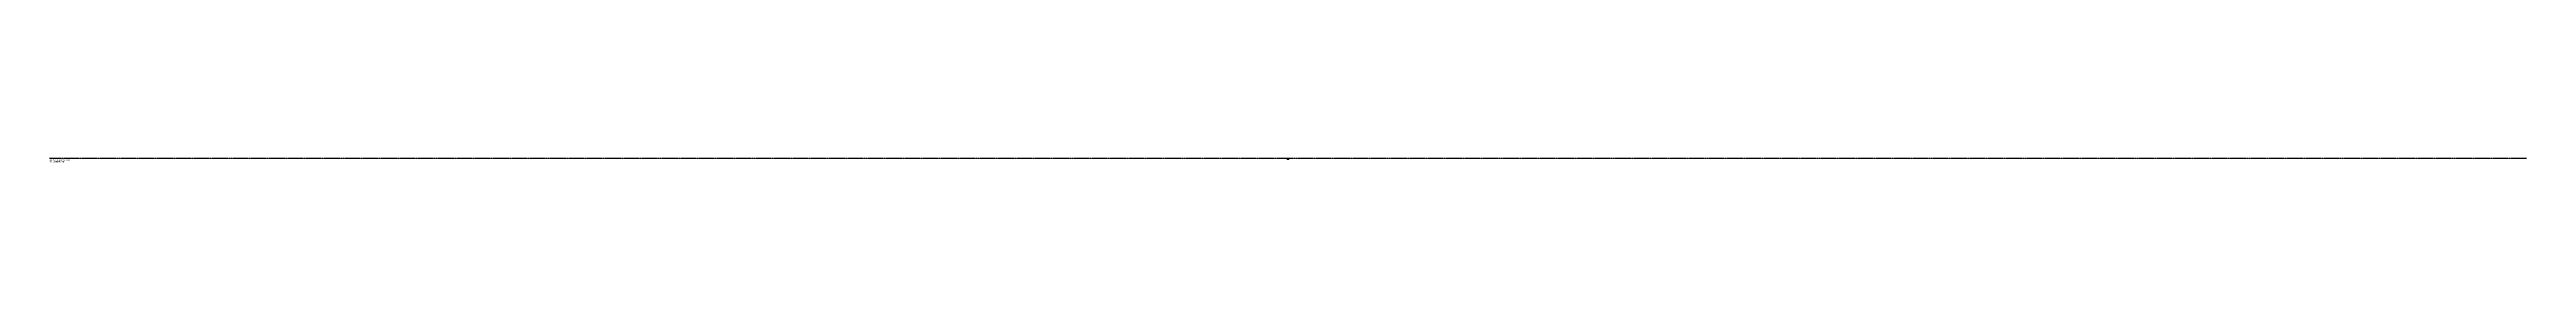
# Model space of a CAD drawing. Header units: millimetres. Extents: x -238848 to 238848, y -702 to 88.
import ezdxf

# ---------------------------------------------------------------- set-up
doc = ezdxf.new("R2010")
doc.units = ezdxf.units.MM
doc.header["$PDSIZE"] = -1
doc.linetypes.add('CENTERX2', pattern=[20.32, 12.7, -2.54, 2.54, -2.54])
doc.styles.add('SLDTEXTSTYLE0', font='TXT', dxfattribs={"width": 0.7})

msp = doc.modelspace()

# ---------------------------------------------------------------- linework, layer by layer
at = {"color": 7, "linetype": 'CENTERX2'}
for p, q in [((238848, 88), (-238848, 88)), ((-180, -40), (180, 40)), ((-180, 40), (180, -40)), ((-132, 40), (-132, -40)), ((-62, 40), (-102, -12)), ((-62, -12), (-102, 40)), ((-12, -8), (-12, 88)), ((12, -8), (-12, 88)), ((12, 88), (-12, -8)), ((12, -8), (12, 88)), ((60, -12), (100, 40)), ((60, 40), (100, -12)), ((132, 40), (132, -40)), ((-180, -40), (-180, -64)), ((-180, -64), (-60, -64)), ((12, -8), (-12, -8)), ((180, -64), (60, -64)), ((180, -40), (180, -64))]:
    msp.add_line(p, q, dxfattribs=at)
at = {"color": 7, "linetype": 'Continuous'}
for p, q in [((-132, 40), (132, 40)), ((-132, 40), (-124, 40)), ((-124, 40), (-124, -40)), ((-62, 40), (-102, 40)), ((-102, 40), (-102, -12)), ((-82, -12), (-82, 14)), ((-62, 40), (-62, -12)), ((-17, 80), (-40, 40)), ((-40, 40), (-40, -40)), ((-40, 40), (-40, -67)), ((3, 88), (-3, 88)), ((0, 0), (0, 88)), ((17, 80), (40, 40)), ((40, 40), (40, -40)), ((40, 40), (40, -67)), ((60, -12), (60, 40)), ((60, 40), (100, 40)), ((80, -12), (80, 14)), ((100, -12), (100, 40)), ((132, 40), (120, 40)), ((120, 40), (120, -40)), ((-180, -40), (-180, -8)), ((-180, -40), (-60, -64)), ((-180, -40), (180, -40)), ((-180, -40), (-60, -40)), ((-132, -40), (-124, -40)), ((-40, -12), (-124, -12)), ((-124, -40), (-124, -51)), ((-62, -12), (-102, -12)), ((-60, -40), (-60, -64)), ((40, -12), (120, -12)), ((60, -12), (100, -12)), ((180, -40), (60, -40)), ((60, -40), (60, -64)), ((180, -40), (60, -64)), ((132, -40), (120, -40)), ((120, -40), (120, -53)), ((180, -40), (180, -8))]:
    msp.add_line(p, q, dxfattribs=at)
for centre, radius, start, end in [((-132, -8), 48, 90, 180), ((-3, 72), 16, 90, 150), ((3, 72), 16, 30, 90), ((132, -8), 48, 0, 90), ((0, 236), 306, 258.69007, 281.30993)]:
    msp.add_arc(centre, radius, start, end, dxfattribs=at)
for p in [(0, 40), (0, 0)]:
    msp.add_point(p, dxfattribs=at)

# ---------------------------------------------------------------- texts
at = {"color": 7, "linetype": 'Continuous', "char_height": 209.91, "attachment_point": 1, "style": 'SLDTEXTSTYLE0'}
for s, insert in [('SOLIDWORKS Educational Product.', (-238848, -114)), ('For Instructional Use Only.', (-238848, -429))]:
    msp.add_mtext(s, dxfattribs=dict(at, insert=insert))

doc.saveas('drawing.dxf')
